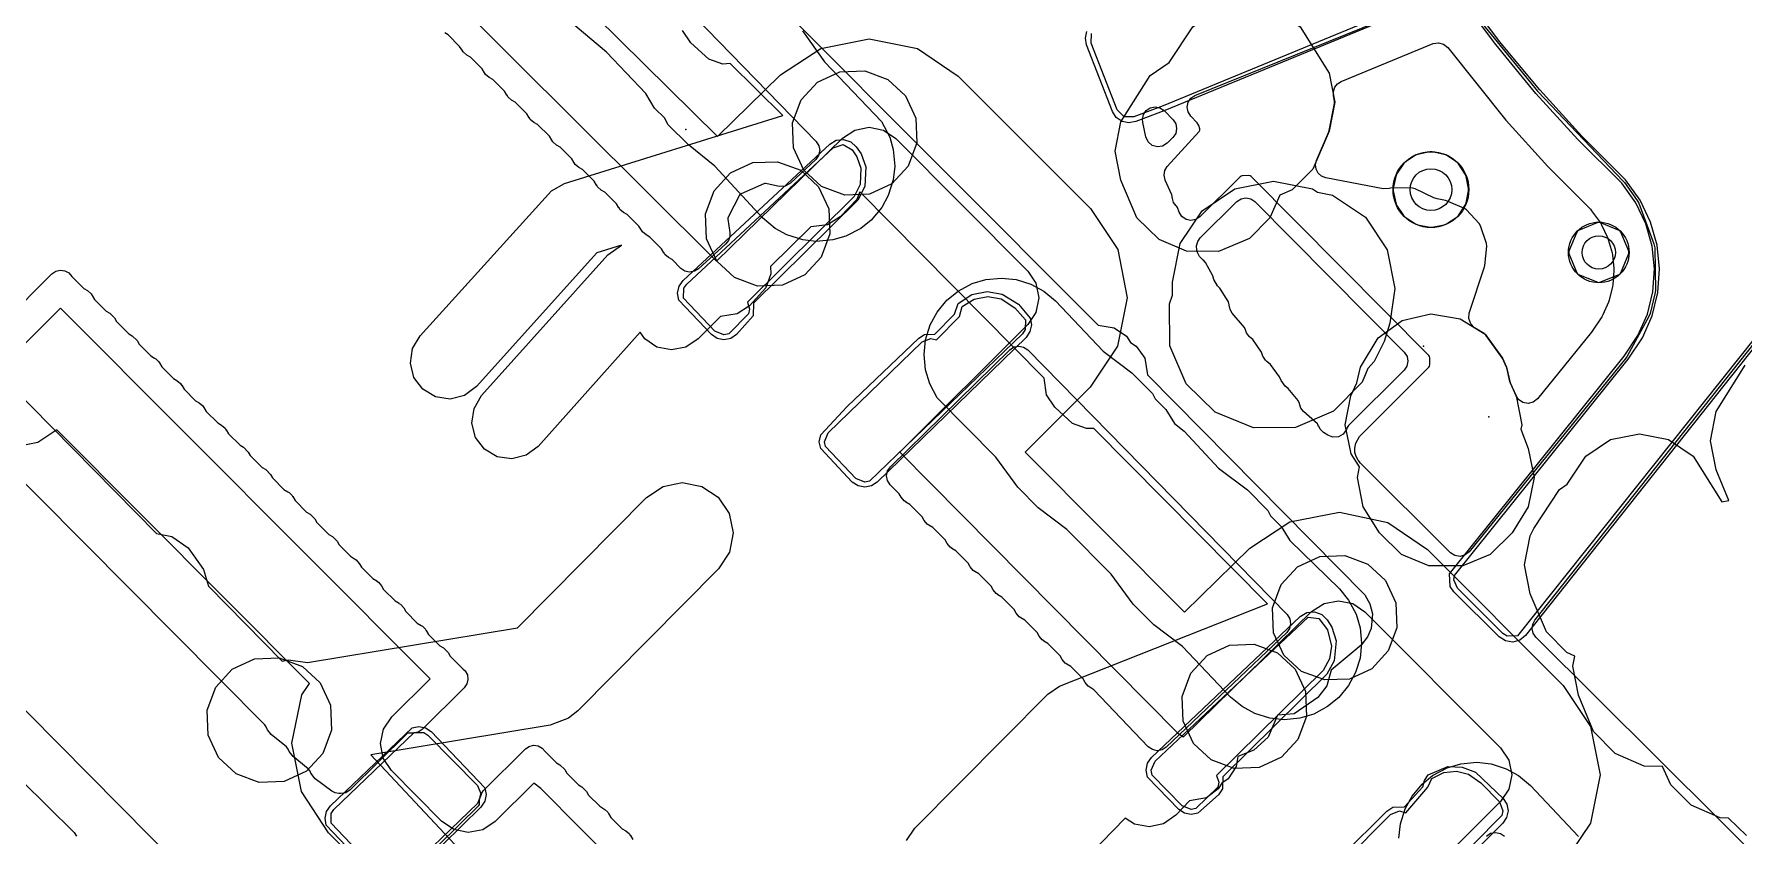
# Model space of a CAD drawing. Header units: metres. Extents: x -2677 to -840, y 169 to 1487.
# Drawn here: x -2330.3 to -2262.6, y 686.7 to 718.4 of the extents above; entities that cross this region are included whole.
import ezdxf

# ---------------------------------------------------------------- set-up
doc = ezdxf.new("R2010")
doc.units = ezdxf.units.M
for name, color, linetype in [('AI_GREENING_ALLOWED_ZONE', 4, 'Continuous'), ('AI_GREENING_EXCLUSIONS', 1, 'Continuous'), ('AI_GREENING_LAWN', 82, 'Continuous'), ('AI_GREENING_REJECTED', 6, 'Continuous'), ('AI_GREENING_SHRUBS', 92, 'Continuous')]:
    doc.layers.add(name, color=color, linetype=linetype)

# ---------------------------------------------------------------- blocks, each defined once
blk = doc.blocks.new('AI_SHRUB')
for radius in [1, 0.55]:
    blk.add_circle((0, 0), radius)

msp = doc.modelspace()

# ---------------------------------------------------------------- linework, layer by layer
at = {"layer": 'AI_GREENING_ALLOWED_ZONE'}
msp.add_lwpolyline([(-2279.183, 712.692), (-2279.35, 712.756), (-2279.483, 712.874), (-2279.567, 713.031), (-2279.59, 713.208), (-2279.549, 713.382), (-2279.062, 714.51), (-2279.046, 714.56), (-2278.833, 715.634), (-2278.833, 715.73), (-2278.874, 715.94), (-2278.879, 716.112), (-2278.825, 716.274), (-2278.719, 716.409), (-2278.574, 716.5), (-2274.936, 717.999), (-2274.727, 718.036), (-2274.52, 717.983), (-2274.355, 717.849), (-2272.056, 714.967), (-2272.045, 714.955), (-2270.39, 713.135), (-2270.382, 713.126), (-2268.712, 711.456), (-2268.66, 711.394), (-2268.316, 710.914), (-2268.271, 710.838), (-2268.032, 710.339), (-2268.001, 710.258), (-2267.854, 709.731), (-2267.838, 709.647), (-2267.784, 709.104), (-2267.782, 709.019), (-2267.82, 708.475), (-2267.833, 708.391), (-2267.964, 707.86), (-2267.992, 707.777), (-2268.215, 707.271), (-2268.258, 707.194), (-2268.639, 706.626), (-2268.665, 706.59), (-2270.802, 703.95), (-2270.969, 703.817), (-2271.176, 703.765), (-2271.386, 703.804), (-2271.56, 703.928), (-2271.646, 704.076), (-2271.651, 704.073), (-2271.862, 704.541), (-2271.894, 704.633), (-2272.022, 705.181), (-2272.038, 705.227), (-2272.176, 705.532), (-2272.201, 705.575), (-2272.841, 706.466), (-2272.911, 706.532), (-2273.29, 706.766), (-2273.447, 706.921), (-2273.522, 707.128), (-2273.501, 707.347), (-2272.902, 709.178), (-2272.891, 709.23), (-2272.811, 709.99), (-2272.823, 710.093), (-2273.055, 710.793), (-2273.108, 710.883), (-2273.609, 711.424), (-2273.694, 711.484), (-2274.398, 711.781), (-2274.448, 711.796), (-2274.777, 711.858), (-2274.9, 711.899), (-2275.65, 712.258), (-2275.751, 712.282), (-2276.546, 712.3), (-2276.626, 712.289), (-2276.667, 712.276), (-2276.909, 712.262), (-2279.183, 712.692)], close=True, dxfattribs=at)
msp.add_lwpolyline([(-2330.794, 688.861), (-2328.716, 686.806), (-2328.612, 686.658)], dxfattribs=at)
at = {"layer": 'AI_GREENING_EXCLUSIONS'}
for points in [[(-2314.155, 720.223), (-2303.286, 709.395), (-2298.311, 714.262), (-2297.821, 714.582), (-2297.245, 714.69), (-2296.686, 714.575), (-2296.2, 714.249), (-2290.973, 709.008), (-2290.649, 708.521), (-2290.536, 707.947), (-2290.65, 707.373), (-2290.976, 706.887), (-2296.033, 701.844), (-2285.035, 690.733), (-2284.813, 690.579), (-2279.741, 695.54), (-2279.251, 695.859), (-2278.676, 695.967), (-2278.116, 695.852), (-2277.63, 695.526), (-2272.263, 690.144), (-2271.938, 689.657), (-2271.825, 689.083), (-2271.94, 688.509), (-2272.265, 688.023), (-2277.132, 683.169)], [(-2309.055, 720.066), (-2303.256, 714.321), (-2300.758, 716.764), (-2299.169, 717.812), (-2297.255, 718.19), (-2295.342, 717.806), (-2293.722, 716.72), (-2288.495, 711.479), (-2287.413, 709.856), (-2287.036, 707.942), (-2287.419, 706.029), (-2288.505, 704.408), (-2291.073, 701.847), (-2284.777, 695.51), (-2282.188, 698.042), (-2280.599, 699.089), (-2278.637, 699.467), (-2276.728, 699.065), (-2275.152, 697.998), (-2269.784, 692.615), (-2268.703, 690.992), (-2268.325, 689.078), (-2268.708, 687.165), (-2269.794, 685.544)], [(-2274.315, 719.986), (-2285.544, 715.359), (-2286.701, 714.922), (-2286.972, 714.87), (-2287.242, 714.927), (-2287.47, 715.083), (-2287.619, 715.316), (-2288.645, 717.951), (-2288.693, 718.218), (-2288.636, 718.482)], [(-2274.376, 720.177), (-2285.62, 715.544), (-2286.777, 715.107), (-2287.163, 715.11), (-2287.432, 715.388), (-2288.459, 718.023), (-2288.452, 718.403)], [(-2259.333, 709.642), (-2271.275, 694.595), (-2271.501, 694.409), (-2271.783, 694.331), (-2272.072, 694.376), (-2272.318, 694.534), (-2274.11, 696.322), (-2274.255, 696.533), (-2274.282, 697.034), (-2267.371, 705.646), (-2266.826, 706.458), (-2266.454, 707.304), (-2266.237, 708.189), (-2266.175, 709.093), (-2266.267, 709.995), (-2266.514, 710.873), (-2266.914, 711.705), (-2267.472, 712.478), (-2269.202, 714.207), (-2270.863, 716.032), (-2272.455, 717.961), (-2273.906, 719.901)], [(-2259.484, 709.772), (-2271.593, 694.586), (-2272.001, 694.563), (-2272.177, 694.676), (-2273.969, 696.464), (-2274.115, 696.791), (-2274.091, 696.972), (-2267.21, 705.527), (-2266.65, 706.361), (-2266.264, 707.239), (-2266.039, 708.158), (-2265.974, 709.097), (-2266.07, 710.033), (-2266.326, 710.944), (-2266.741, 711.808), (-2267.319, 712.608), (-2269.054, 714.342), (-2270.715, 716.167), (-2272.301, 718.088), (-2273.76, 720.039)], [(-2300.649, 719.349), (-2288.183, 706.868), (-2287.557, 706.761), (-2287.072, 706.434), (-2286.903, 706.179), (-2286.681, 706.038), (-2286.344, 705.56), (-2286.231, 704.897), (-2277.632, 696.199), (-2277.433, 695.847), (-2277.336, 695.453), (-2277.388, 694.87), (-2277.532, 694.536), (-2277.782, 694.217), (-2278.974, 693.217), (-2279.133, 692.602), (-2279.501, 692.146), (-2280.433, 691.495), (-2281.093, 691.436), (-2281.46, 690.57), (-2282.024, 690.057), (-2282.658, 689.812), (-2282.731, 689.413), (-2283.048, 688.921), (-2283.3, 688.748), (-2283.436, 688.523), (-2283.907, 688.176), (-2284.568, 688.05), (-2285.12, 687.481), (-2285.601, 687.148), (-2286.174, 687.025), (-2286.749, 687.131), (-2287.125, 687.374), (-2291.283, 683.081)], [(-2295.77, 686.489), (-2295.446, 686.977), (-2290.183, 692.275), (-2289.717, 692.583), (-2281.49, 695.85), (-2288.361, 702.785), (-2288.65, 702.773), (-2289.199, 702.974), (-2289.907, 703.625), (-2290.23, 704.113), (-2290.325, 704.767), (-2297.623, 712.133), (-2297.737, 711.84), (-2298.403, 711.145), (-2298.897, 710.832), (-2299.553, 710.75), (-2301.155, 709.186), (-2301.142, 708.897), (-2301.34, 708.347), (-2301.988, 707.636), (-2302.475, 707.31), (-2303.128, 707.212), (-2304.013, 706.326), (-2304.499, 706.001), (-2305.073, 705.886), (-2305.647, 706), (-2306.134, 706.325), (-2306.307, 706.583), (-2310.354, 702.074), (-2310.823, 701.723), (-2311.39, 701.578), (-2311.969, 701.661), (-2312.472, 701.959), (-2312.823, 702.428), (-2312.968, 702.995), (-2312.885, 703.574), (-2312.587, 704.078), (-2307.589, 709.646), (-2307.057, 710.025), (-2308.029, 709.722), (-2312.794, 704.439), (-2313.264, 704.089), (-2313.831, 703.945), (-2314.41, 704.03), (-2314.41, 704.03), (-2314.913, 704.329), (-2315.263, 704.799), (-2315.406, 705.366), (-2315.322, 705.945), (-2315.022, 706.448), (-2309.827, 712.185), (-2309.313, 712.465), (-2300.663, 715.155), (-2302.752, 717.209), (-2303.04, 717.194), (-2303.592, 717.387), (-2304.308, 718.03), (-2304.637, 718.514)], [(-2299.888, 718.511), (-2299.014, 717.28), (-2296.76, 714.924), (-2296.437, 714.302), (-2296.295, 713.812), (-2296.237, 713.149), (-2296.298, 712.609), (-2296.496, 711.989), (-2296.751, 711.525), (-2297.177, 711.018), (-2297.583, 710.694), (-2298.179, 710.383), (-2298.682, 710.237), (-2299.35, 710.179), (-2299.869, 710.237), (-2300.512, 710.442), (-2300.968, 710.694), (-2301.469, 711.115), (-2303.353, 713.156), (-2304.406, 713.993), (-2305.217, 714.803), (-2305.339, 715.047), (-2305.739, 715.447), (-2306.09, 716.033), (-2307.642, 717.662), (-2308.89, 718.698)], [(-2339.526, 712.908), (-2325.459, 698.629), (-2324.851, 698.504), (-2324.205, 698.065), (-2323.591, 697.205), (-2323.4, 696.539), (-2320.478, 693.573), (-2320.227, 693.635), (-2319.483, 693.519), (-2311.167, 694.892), (-2306.056, 700.049), (-2305.409, 700.485), (-2304.644, 700.641), (-2303.878, 700.492), (-2303.227, 700.062), (-2302.791, 699.415), (-2302.635, 698.65), (-2302.784, 697.884), (-2303.215, 697.233), (-2308.781, 691.617), (-2309.146, 691.326), (-2309.876, 691.051), (-2316.973, 689.879), (-2311.131, 683.642)], [(-2295.892, 674.086), (-2310.237, 688.541), (-2310.517, 688.751), (-2312.051, 687.234), (-2312.539, 686.911), (-2313.114, 686.8), (-2313.687, 686.917), (-2314.172, 687.245), (-2316.157, 689.252), (-2316.48, 689.741), (-2316.591, 690.315), (-2316.473, 690.889), (-2316.145, 691.374), (-2314.628, 692.874), (-2329.249, 707.535), (-2331, 705.782)], [(-2262.536, 686.679), (-2263.244, 687.366), (-2263.576, 687.382), (-2264.723, 687.878), (-2265.533, 688.688), (-2265.851, 689.409), (-2266.585, 689.425), (-2267.732, 689.921), (-2268.585, 690.795), (-2269.179, 692.232), (-2269.407, 693.38), (-2269.328, 693.779), (-2269.639, 693.926), (-2270.449, 694.736), (-2271.087, 696.237), (-2271.315, 697.385), (-2271.087, 698.533), (-2270.954, 698.821), (-2270.954, 698.821), (-2269.935, 700.37), (-2269.632, 700.573), (-2268.887, 701.687), (-2267.914, 702.338), (-2266.766, 702.566), (-2265.618, 702.338), (-2264.645, 701.687), (-2263.512, 699.875), (-2263.231, 699.931), (-2263.734, 701.15), (-2263.962, 702.298), (-2263.734, 703.446), (-2262.582, 705.283)], [(-2316.661, 684.784), (-2318.646, 686.791), (-2319.721, 688.419), (-2320.091, 690.335), (-2319.699, 692.246), (-2319.395, 692.697), (-2329.396, 702.726), (-2330.146, 702.224), (-2332.059, 701.843)], [(-2276.288, 686.576), (-2276.226, 687.147), (-2276.041, 687.739), (-2275.765, 688.243), (-2275.369, 688.716), (-2274.954, 689.053), (-2274.374, 689.361), (-2273.843, 689.518), (-2273.205, 689.577), (-2272.639, 689.515), (-2272.04, 689.326), (-2271.556, 689.062), (-2271.076, 688.663), (-2269.183, 686.648)]]:
    msp.add_lwpolyline(points, dxfattribs=at)
for points in [[(-2281.174, 719.318), (-2280.201, 718.667), (-2279.051, 716.83), (-2278.823, 715.682), (-2279.051, 714.534), (-2279.7, 713.033), (-2280.51, 712.223), (-2281.003, 712.001), (-2281.394, 711.105), (-2282.204, 710.294), (-2283.429, 709.783), (-2284.694, 709.798), (-2285.778, 710.252), (-2286.652, 711.105), (-2287.289, 712.605), (-2287.517, 713.753), (-2287.289, 714.901), (-2286.137, 716.738), (-2285.375, 717.248), (-2284.443, 718.667), (-2283.47, 719.318), (-2282.322, 719.546), (-2281.174, 719.318)], [(-2295.364, 714.071), (-2295.705, 713.154), (-2296.352, 712.455), (-2297.234, 712.046), (-2298.22, 712.007), (-2299.137, 712.348), (-2299.836, 712.995), (-2300.245, 713.877), (-2300.284, 714.863), (-2299.943, 715.78), (-2299.296, 716.479), (-2298.414, 716.888), (-2297.428, 716.927), (-2296.511, 716.586), (-2295.812, 715.939), (-2295.403, 715.057), (-2295.364, 714.071)], [(-2303.494, 706.492), (-2304.781, 707.857), (-2304.832, 708.132), (-2304.771, 708.405), (-2304.609, 708.632), (-2298.812, 714.028), (-2298.556, 714.179), (-2298.26, 714.211), (-2297.977, 714.117), (-2297.76, 713.914), (-2297.572, 713.642), (-2297.386, 713.125), (-2297.422, 712.356), (-2297.703, 711.806), (-2301.824, 707.738), (-2301.837, 707.232), (-2302.504, 706.492), (-2302.731, 706.34), (-2302.999, 706.287), (-2303.267, 706.34), (-2303.494, 706.492)], [(-2304.595, 707.932), (-2304.588, 708.323), (-2304.472, 708.486), (-2298.676, 713.881), (-2298.281, 714.012), (-2297.924, 713.8), (-2297.736, 713.528), (-2297.578, 713.07), (-2297.608, 712.429), (-2297.843, 711.948), (-2302.071, 707.776), (-2301.981, 707.496), (-2302.021, 707.31), (-2302.808, 706.525), (-2302.999, 706.487), (-2303.353, 706.634), (-2304.595, 707.932)], [(-2298.808, 710.476), (-2299.15, 709.559), (-2299.797, 708.86), (-2300.678, 708.451), (-2301.664, 708.411), (-2302.581, 708.753), (-2303.28, 709.4), (-2303.69, 710.281), (-2303.729, 711.268), (-2303.387, 712.184), (-2302.74, 712.884), (-2301.859, 713.293), (-2300.873, 713.332), (-2299.956, 712.991), (-2299.257, 712.343), (-2298.847, 711.462), (-2298.808, 710.476)], [(-2279.713, 712.26), (-2279.514, 712.127), (-2278.911, 712.007), (-2277.613, 711.14), (-2276.746, 709.842), (-2276.442, 708.312), (-2276.649, 706.941), (-2276.875, 706.216), (-2277.267, 705.426), (-2277.516, 705.158), (-2277.746, 704.61), (-2278.869, 703.466), (-2280.377, 702.818), (-2282.038, 702.803), (-2283.561, 703.423), (-2284.705, 704.546), (-2285.352, 706.054), (-2285.368, 707.715), (-2285.244, 708.052), (-2285.244, 708.565), (-2284.939, 710.095), (-2284.072, 711.393), (-2282.774, 712.26), (-2281.244, 712.565), (-2279.713, 712.26)], [(-2293.733, 708.216), (-2293.181, 708.509), (-2292.634, 708.672), (-2292.019, 708.731), (-2291.431, 708.669), (-2290.852, 708.489), (-2290.335, 708.207), (-2289.883, 707.833), (-2287.992, 705.844), (-2286.85, 704.975), (-2286.04, 704.165), (-2285.932, 703.956), (-2285.507, 703.531), (-2285.164, 702.975), (-2284.791, 702.672), (-2283.427, 701.217), (-2282.285, 700.348), (-2281.474, 699.538), (-2281.367, 699.329), (-2280.941, 698.904), (-2280.599, 698.349), (-2278.639, 696.437), (-2278.278, 695.996), (-2277.985, 695.443), (-2277.822, 694.897), (-2277.763, 694.284), (-2277.825, 693.694), (-2278, 693.125), (-2278.278, 692.61), (-2278.668, 692.138), (-2279.11, 691.779), (-2279.659, 691.487), (-2280.208, 691.322), (-2280.827, 691.263), (-2281.396, 691.322), (-2281.984, 691.503), (-2282.495, 691.779), (-2282.953, 692.16), (-2284.857, 694.157), (-2285.992, 695.02), (-2286.803, 695.83), (-2287.679, 697.019), (-2289.422, 698.784), (-2290.558, 699.646), (-2291.368, 700.457), (-2292.244, 701.646), (-2294.556, 703.986), (-2294.856, 704.548), (-2295.021, 705.098), (-2295.08, 705.708), (-2295.021, 706.286), (-2294.841, 706.873), (-2294.565, 707.384), (-2294.176, 707.855), (-2293.733, 708.216)], [(-2291.982, 708.096), (-2291.341, 707.693), (-2290.88, 707.146), (-2290.83, 706.877), (-2290.887, 706.609), (-2291.042, 706.383), (-2296.934, 700.654), (-2297.161, 700.507), (-2297.427, 700.456), (-2297.692, 700.51), (-2297.917, 700.661), (-2299.169, 701.989), (-2299.223, 702.257), (-2299.169, 702.525), (-2298.117, 703.652), (-2295.291, 706.347), (-2295.066, 706.491), (-2294.652, 706.509), (-2293.876, 707.296), (-2293.722, 707.729), (-2293.188, 708.073), (-2292.585, 708.196), (-2291.982, 708.096)], [(-2292.029, 707.902), (-2291.484, 707.553), (-2291.066, 707.072), (-2291.071, 706.688), (-2291.181, 706.527), (-2297.236, 700.692), (-2297.426, 700.656), (-2297.776, 700.802), (-2298.985, 702.065), (-2299.023, 702.257), (-2298.876, 702.61), (-2295.153, 706.202), (-2294.804, 706.34), (-2294.592, 706.285), (-2293.675, 707.215), (-2293.568, 707.6), (-2293.094, 707.896), (-2292.56, 707.997), (-2292.029, 707.902)], [(-2275.019, 707.312), (-2273.864, 707.123), (-2272.869, 706.506), (-2272.187, 705.555), (-2272.028, 705.205), (-2271.882, 704.585), (-2271.651, 704.073), (-2271.424, 702.925), (-2271.459, 702.752), (-2271.167, 701.983), (-2270.94, 700.835), (-2271.17, 699.687), (-2271.799, 698.651), (-2272.673, 697.798), (-2273.756, 697.345), (-2275.1, 697.345), (-2276.183, 697.798), (-2277.057, 698.651), (-2277.698, 699.687), (-2277.928, 700.835), (-2277.842, 701.269), (-2278.182, 701.777), (-2278.412, 702.925), (-2278.185, 704.073), (-2277.954, 704.585), (-2277.808, 705.205), (-2277.11, 706.363), (-2276.159, 707.045), (-2275.019, 707.312)], [(-2276.367, 694.897), (-2276.708, 693.98), (-2277.355, 693.281), (-2278.237, 692.872), (-2279.223, 692.833), (-2280.14, 693.174), (-2280.839, 693.821), (-2281.248, 694.703), (-2281.287, 695.689), (-2280.946, 696.606), (-2280.299, 697.305), (-2279.417, 697.714), (-2278.431, 697.753), (-2277.514, 697.412), (-2276.815, 696.765), (-2276.406, 695.883), (-2276.367, 694.897)], [(-2285.001, 687.71), (-2286.236, 688.991), (-2286.291, 689.265), (-2286.233, 689.539), (-2286.073, 689.769), (-2280.2, 695.345), (-2279.936, 695.503), (-2279.631, 695.532), (-2279.342, 695.429), (-2279.126, 695.212), (-2278.941, 694.92), (-2278.774, 694.378), (-2278.852, 693.591), (-2279.141, 693.07), (-2283.261, 689.007), (-2283.274, 688.523), (-2283.428, 688.296), (-2284.247, 687.564), (-2284.511, 687.512), (-2284.775, 687.563), (-2285.001, 687.71)], [(-2286.052, 689.068), (-2286.091, 689.264), (-2285.935, 689.624), (-2279.874, 695.313), (-2279.45, 695.26), (-2279.11, 694.813), (-2278.958, 694.169), (-2279.034, 693.674), (-2279.281, 693.212), (-2283.5, 689.052), (-2283.418, 688.793), (-2283.458, 688.601), (-2284.323, 687.749), (-2284.511, 687.712), (-2284.861, 687.854), (-2286.052, 689.068)], [(-2279.946, 691.393), (-2280.287, 690.476), (-2280.935, 689.777), (-2281.816, 689.368), (-2282.802, 689.329), (-2283.719, 689.67), (-2284.418, 690.317), (-2284.827, 691.199), (-2284.867, 692.185), (-2284.525, 693.102), (-2283.878, 693.801), (-2282.997, 694.21), (-2282.01, 694.249), (-2281.094, 693.908), (-2280.394, 693.261), (-2279.985, 692.379), (-2279.946, 691.393)], [(-2318.53, 690.847), (-2318.871, 689.93), (-2319.518, 689.231), (-2320.4, 688.822), (-2321.386, 688.783), (-2322.303, 689.124), (-2323.002, 689.771), (-2323.411, 690.653), (-2323.45, 691.639), (-2323.109, 692.556), (-2322.462, 693.255), (-2321.58, 693.664), (-2320.594, 693.703), (-2319.677, 693.362), (-2318.978, 692.715), (-2318.569, 691.833), (-2318.53, 690.847)], [(-2316.383, 684.708), (-2316.609, 684.862), (-2318.733, 687.096), (-2318.783, 687.365), (-2318.727, 687.633), (-2318.573, 687.859), (-2315.336, 690.947), (-2315.068, 690.998), (-2314.802, 690.943), (-2314.577, 690.79), (-2312.458, 688.572), (-2312.406, 688.304), (-2312.461, 688.036), (-2312.615, 687.81), (-2315.619, 684.854), (-2315.848, 684.704), (-2316.116, 684.653), (-2316.383, 684.708)], [(-2318.433, 687.716), (-2315.261, 690.762), (-2314.88, 690.759), (-2314.719, 690.65), (-2312.75, 688.66), (-2312.606, 688.305), (-2312.755, 687.952), (-2315.923, 684.889), (-2316.114, 684.853), (-2316.467, 685.002), (-2318.547, 687.171), (-2318.543, 687.555), (-2318.433, 687.716)], [(-2272.174, 687.168), (-2277.709, 681.633), (-2277.929, 681.484), (-2278.188, 681.428), (-2278.45, 681.473), (-2280.306, 683.104), (-2280.471, 683.332), (-2280.533, 683.607), (-2280.482, 683.883), (-2280.326, 684.118), (-2276.759, 687.651), (-2276.53, 687.802), (-2276.066, 687.814), (-2275.337, 688.604), (-2275.279, 688.864), (-2275.125, 689.086), (-2274.351, 689.408), (-2273.788, 689.391), (-2273.26, 689.187), (-2272.166, 688.15), (-2272.019, 687.923), (-2271.969, 687.657), (-2272.023, 687.393), (-2272.174, 687.168)], [(-2272.208, 687.47), (-2277.85, 681.775), (-2278.193, 681.628), (-2278.38, 681.66), (-2280.171, 683.252), (-2280.289, 683.414), (-2280.297, 683.808), (-2276.618, 687.509), (-2276.263, 687.654), (-2276.014, 687.575), (-2275.138, 688.596), (-2274.986, 688.942), (-2274.509, 689.173), (-2274.013, 689.222), (-2273.531, 689.103), (-2273.046, 688.771), (-2272.31, 688.011), (-2272.169, 687.659), (-2272.208, 687.47)]]:
    msp.add_lwpolyline(points, close=True, dxfattribs=at)
at = {"layer": 'AI_GREENING_LAWN'}
for points in [[(-2309.429, 724.494), (-2299.35, 714.129), (-2299.243, 713.963), (-2299.209, 713.769), (-2299.252, 713.576), (-2299.367, 713.416), (-2300.367, 712.476), (-2300.576, 712.359), (-2300.816, 712.353), (-2301.346, 712.468), (-2301.384, 712.47), (-2301.42, 712.461), (-2302.32, 712.065), (-2302.354, 712.043), (-2302.378, 712.01), (-2302.83, 711.138), (-2302.842, 711.102), (-2302.842, 711.064), (-2302.761, 710.533), (-2302.763, 710.369), (-2302.817, 710.215), (-2302.918, 710.087), (-2304.008, 709.095), (-2304.169, 708.996), (-2304.356, 708.964), (-2304.541, 709.005), (-2304.698, 709.111), (-2305.049, 709.462), (-2305.193, 709.543), (-2305.338, 709.666), (-2305.373, 709.734), (-2305.379, 709.731), (-2305.472, 709.888), (-2305.936, 710.351), (-2306.08, 710.432), (-2306.225, 710.556), (-2306.26, 710.624), (-2306.266, 710.62), (-2306.359, 710.777), (-2306.823, 711.241), (-2306.967, 711.322), (-2307.112, 711.445), (-2307.147, 711.513), (-2307.153, 711.51), (-2307.246, 711.667), (-2307.71, 712.13), (-2307.854, 712.211), (-2307.999, 712.335), (-2308.034, 712.403), (-2308.04, 712.399), (-2308.133, 712.556), (-2308.597, 713.019), (-2308.741, 713.101), (-2308.886, 713.224), (-2308.921, 713.292), (-2308.927, 713.289), (-2309.02, 713.446), (-2309.484, 713.909), (-2309.628, 713.99), (-2309.773, 714.114), (-2309.808, 714.182), (-2309.814, 714.178), (-2309.907, 714.335), (-2310.371, 714.798), (-2310.515, 714.88), (-2310.66, 715.003), (-2310.695, 715.071), (-2310.701, 715.068), (-2310.794, 715.225), (-2311.258, 715.688), (-2311.402, 715.769), (-2311.547, 715.893), (-2311.582, 715.961), (-2311.588, 715.957), (-2311.682, 716.114), (-2312.145, 716.577), (-2312.289, 716.659), (-2312.434, 716.782), (-2312.469, 716.85), (-2312.475, 716.847), (-2312.569, 717.004), (-2313.032, 717.467), (-2313.176, 717.548), (-2313.321, 717.671), (-2313.356, 717.739), (-2313.362, 717.736), (-2313.456, 717.893), (-2313.906, 718.343), (-2314.047, 718.423)], [(-2273.828, 719.83), (-2270.809, 716.123), (-2270.796, 716.109), (-2267.408, 712.557), (-2267.364, 712.503), (-2266.86, 711.801), (-2266.798, 711.686), (-2266.197, 710.087), (-2266.165, 709.919), (-2266.139, 708.233), (-2266.153, 708.106), (-2266.343, 707.332), (-2266.391, 707.21), (-2267.261, 705.635), (-2267.31, 705.563), (-2273.506, 697.908), (-2273.667, 697.777), (-2273.867, 697.723), (-2274.072, 697.755), (-2274.247, 697.868), (-2277.808, 701.406), (-2277.894, 701.521), (-2277.974, 701.667), (-2278.03, 701.831), (-2278.026, 702.005), (-2277.986, 702.205), (-2277.849, 702.46), (-2275.1, 705.211), (-2275.074, 705.249), (-2275.065, 705.295), (-2275.064, 705.577), (-2275.073, 705.623), (-2275.099, 705.661), (-2282.136, 712.746), (-2282.177, 712.773), (-2282.225, 712.781), (-2282.485, 712.769), (-2282.528, 712.759), (-2282.564, 712.734), (-2284.16, 711.152), (-2284.325, 711.043), (-2284.519, 711.007), (-2284.712, 711.049), (-2284.874, 711.162), (-2284.979, 711.329), (-2285.053, 711.522), (-2285.071, 711.554), (-2285.101, 711.583), (-2285.201, 711.714), (-2285.253, 711.871), (-2285.276, 712.022), (-2285.538, 712.605), (-2285.582, 712.792), (-2285.552, 712.982), (-2285.453, 713.146), (-2284.198, 714.531), (-2284.171, 714.58), (-2284.171, 714.636), (-2284.201, 714.76), (-2284.265, 714.874), (-2284.525, 715.136), (-2284.633, 715.299), (-2284.633, 715.299), (-2284.67, 715.491), (-2284.63, 715.682), (-2284.52, 715.844), (-2284.357, 715.951), (-2274.404, 719.978)], [(-2348.669, 709.837), (-2294.268, 654.888)], [(-2331.493, 706.987), (-2329.588, 708.893), (-2329.439, 708.996), (-2329.263, 709.039), (-2329.084, 709.017), (-2328.924, 708.932), (-2328.805, 708.796), (-2328.795, 708.779), (-2328.328, 708.313), (-2328.185, 708.232), (-2328.04, 708.109), (-2328.04, 708.109), (-2328.004, 708.041), (-2327.999, 708.044), (-2327.905, 707.887), (-2327.439, 707.421), (-2327.299, 707.342), (-2327.11, 707.153), (-2327.031, 707.012), (-2326.549, 706.529), (-2326.409, 706.45), (-2326.22, 706.26), (-2326.142, 706.12), (-2325.682, 705.658), (-2325.526, 705.564), (-2325.527, 705.562), (-2325.477, 705.537), (-2325.362, 705.421), (-2325.337, 705.372), (-2325.335, 705.373), (-2325.241, 705.216), (-2324.786, 704.761), (-2324.642, 704.679), (-2324.497, 704.556), (-2324.462, 704.488), (-2324.456, 704.491), (-2324.362, 704.334), (-2323.906, 703.879), (-2323.763, 703.798), (-2323.618, 703.674), (-2323.582, 703.606), (-2323.577, 703.61), (-2323.483, 703.453), (-2323.027, 702.998), (-2322.884, 702.916), (-2322.739, 702.793), (-2322.703, 702.725), (-2322.698, 702.728), (-2322.604, 702.571), (-2322.148, 702.116), (-2322.009, 702.037), (-2321.819, 701.847), (-2321.741, 701.707), (-2321.269, 701.235), (-2321.129, 701.156), (-2320.94, 700.966), (-2320.862, 700.826), (-2320.408, 700.369), (-2320.251, 700.275), (-2320.252, 700.273), (-2320.203, 700.248), (-2320.087, 700.132), (-2320.063, 700.082), (-2320.06, 700.084), (-2319.967, 699.927), (-2319.511, 699.472), (-2319.372, 699.393), (-2319.182, 699.203), (-2319.103, 699.063), (-2318.632, 698.59), (-2318.492, 698.511), (-2318.303, 698.321), (-2318.224, 698.181), (-2317.77, 697.724), (-2317.614, 697.63), (-2317.617, 697.625), (-2317.549, 697.589), (-2317.426, 697.444), (-2317.345, 697.3), (-2316.891, 696.843), (-2316.735, 696.749), (-2316.738, 696.743), (-2316.67, 696.707), (-2316.547, 696.562), (-2316.466, 696.418), (-2316.012, 695.961), (-2315.856, 695.867), (-2315.859, 695.862), (-2315.791, 695.826), (-2315.668, 695.681), (-2315.587, 695.537), (-2315.133, 695.08), (-2314.976, 694.986), (-2314.978, 694.984), (-2314.928, 694.959), (-2314.813, 694.843), (-2314.788, 694.793), (-2314.786, 694.795), (-2314.692, 694.638), (-2314.236, 694.182), (-2314.097, 694.104), (-2313.908, 693.914), (-2313.829, 693.774), (-2313.317, 693.261), (-2313.24, 693.196), (-2313.152, 693.035), (-2313.128, 692.853), (-2313.171, 692.675), (-2313.276, 692.524), (-2314.938, 690.88), (-2315.1, 690.773), (-2315.29, 690.736), (-2315.457, 690.736), (-2315.502, 690.727), (-2315.54, 690.702), (-2317.794, 688.485), (-2317.963, 688.375), (-2318.162, 688.341), (-2318.231, 688.344), (-2318.378, 688.371), (-2318.511, 688.441), (-2319.175, 688.929), (-2319.346, 689.153), (-2319.372, 689.222), (-2319.448, 689.326), (-2320.05, 689.807), (-2320.2, 690.006), (-2320.238, 690.097), (-2320.31, 690.194), (-2320.915, 690.684), (-2321.057, 690.867), (-2321.109, 690.984), (-2321.16, 691.058), (-2333.71, 703.674)], [(-2251.55, 675.317), (-2270.866, 694.53), (-2270.97, 694.679), (-2271.013, 694.855), (-2270.991, 695.035), (-2270.906, 695.195), (-2259.425, 709.687)], [(-2315.098, 685.507), (-2312.702, 687.866), (-2312.675, 687.906), (-2312.667, 687.954), (-2312.671, 688.083), (-2312.636, 688.284), (-2312.523, 688.455), (-2310.853, 690.106), (-2310.704, 690.208), (-2310.529, 690.25), (-2310.35, 690.227), (-2310.191, 690.143), (-2310.072, 690.007), (-2310.068, 690.001), (-2310.068, 690.001), (-2309.625, 689.558), (-2309.486, 689.479), (-2309.296, 689.29), (-2309.217, 689.15), (-2308.759, 688.69), (-2308.619, 688.61), (-2308.43, 688.421), (-2308.351, 688.281), (-2307.91, 687.837), (-2307.753, 687.743), (-2307.755, 687.74), (-2307.705, 687.716), (-2307.589, 687.6), (-2307.565, 687.55), (-2307.563, 687.551), (-2307.469, 687.395), (-2307.026, 686.952), (-2306.882, 686.871), (-2306.738, 686.747), (-2306.702, 686.679), (-2306.696, 686.683), (-2306.603, 686.526)], [(-2272.821, 686.659), (-2272.657, 686.769), (-2272.464, 686.807), (-2272.271, 686.767), (-2272.108, 686.656)]]:
    msp.add_lwpolyline(points, dxfattribs=at)
for points in [[(-2285.082, 714.639), (-2285.12, 714.447), (-2285.229, 714.286), (-2285.457, 714.059), (-2285.636, 713.945), (-2285.846, 713.916), (-2286.05, 713.976), (-2286.21, 714.115), (-2286.298, 714.308), (-2286.424, 714.886), (-2286.416, 714.888), (-2286.438, 715.005), (-2286.398, 715.195), (-2286.288, 715.356), (-2286.126, 715.463), (-2285.935, 715.499), (-2285.744, 715.46), (-2285.583, 715.352), (-2285.227, 714.993), (-2285.119, 714.83), (-2285.082, 714.639)], [(-2274.493, 710.831), (-2274.404, 710.868), (-2273.999, 711.139), (-2273.931, 711.207), (-2273.66, 711.612), (-2273.623, 711.701), (-2273.528, 712.178), (-2273.528, 712.275), (-2273.623, 712.752), (-2273.66, 712.842), (-2273.931, 713.246), (-2273.999, 713.315), (-2274.404, 713.585), (-2274.493, 713.622), (-2274.97, 713.717), (-2275.067, 713.717), (-2275.544, 713.622), (-2275.634, 713.585), (-2276.038, 713.315), (-2276.107, 713.246), (-2276.377, 712.842), (-2276.414, 712.752), (-2276.509, 712.275), (-2276.509, 712.178), (-2276.414, 711.701), (-2276.377, 711.612), (-2276.107, 711.207), (-2276.038, 711.139), (-2275.634, 710.868), (-2275.544, 710.831), (-2275.067, 710.736), (-2274.97, 710.736), (-2274.493, 710.831)], [(-2282.152, 711.865), (-2281.99, 711.756), (-2276.073, 705.793), (-2275.965, 705.631), (-2275.928, 705.439), (-2275.967, 705.248), (-2276.076, 705.086), (-2278.278, 702.899), (-2278.331, 702.82), (-2278.367, 702.735), (-2278.493, 702.56), (-2278.681, 702.453), (-2278.896, 702.436), (-2279.098, 702.511), (-2279.268, 702.621), (-2279.406, 702.752), (-2279.457, 702.865), (-2279.463, 702.863), (-2279.491, 702.932), (-2279.514, 702.96), (-2280.061, 703.453), (-2280.168, 703.589), (-2280.221, 703.754), (-2280.222, 703.762), (-2280.275, 703.882), (-2280.667, 704.365), (-2280.785, 704.453), (-2280.953, 704.674), (-2281.011, 704.822), (-2281.372, 705.31), (-2281.513, 705.425), (-2281.508, 705.431), (-2281.569, 705.476), (-2281.669, 705.638), (-2281.731, 705.802), (-2282.074, 706.305), (-2282.2, 706.411), (-2282.319, 706.559), (-2282.356, 706.678), (-2282.362, 706.676), (-2282.381, 706.748), (-2282.4, 706.779), (-2282.88, 707.338), (-2282.968, 707.487), (-2283, 707.658), (-2283, 707.665), (-2283.037, 707.791), (-2283.37, 708.329), (-2283.467, 708.42), (-2283.61, 708.666), (-2283.647, 708.818), (-2283.942, 709.348), (-2284.025, 709.435), (-2284.045, 709.448), (-2284.18, 709.576), (-2284.26, 709.746), (-2284.283, 709.837), (-2284.296, 710.009), (-2284.25, 710.175), (-2284.151, 710.316), (-2282.697, 711.758), (-2282.535, 711.866), (-2282.343, 711.903), (-2282.152, 711.865)], [(-2267.534, 708.901), (-2267.508, 708.939), (-2267.194, 709.697), (-2267.185, 709.742), (-2267.194, 709.788), (-2267.508, 710.545), (-2267.534, 710.584), (-2267.573, 710.61), (-2268.33, 710.923), (-2268.376, 710.932), (-2268.421, 710.923), (-2269.179, 710.61), (-2269.217, 710.584), (-2269.243, 710.545), (-2269.557, 709.788), (-2269.566, 709.742), (-2269.557, 709.697), (-2269.243, 708.939), (-2269.217, 708.901), (-2269.179, 708.875), (-2268.421, 708.561), (-2268.376, 708.552), (-2268.33, 708.561), (-2267.573, 708.875), (-2267.534, 708.901)], [(-2290.976, 705.89), (-2280.715, 695.418), (-2280.608, 695.253), (-2280.572, 695.059), (-2280.614, 694.867), (-2280.728, 694.706), (-2285.498, 690.175), (-2285.662, 690.071), (-2285.854, 690.038), (-2286.044, 690.08), (-2286.204, 690.192), (-2288.36, 692.446), (-2288.521, 692.545), (-2288.518, 692.551), (-2288.582, 692.584), (-2288.704, 692.73), (-2288.785, 692.874), (-2289.271, 693.365), (-2289.427, 693.459), (-2289.424, 693.465), (-2289.492, 693.501), (-2289.614, 693.646), (-2289.695, 693.79), (-2290.181, 694.281), (-2290.337, 694.375), (-2290.334, 694.381), (-2290.402, 694.417), (-2290.524, 694.562), (-2290.605, 694.706), (-2291.091, 695.197), (-2291.247, 695.291), (-2291.244, 695.297), (-2291.312, 695.333), (-2291.434, 695.478), (-2291.515, 695.622), (-2292.001, 696.113), (-2292.157, 696.207), (-2292.154, 696.213), (-2292.222, 696.249), (-2292.344, 696.394), (-2292.425, 696.538), (-2292.911, 697.029), (-2293.067, 697.123), (-2293.064, 697.129), (-2293.132, 697.165), (-2293.254, 697.31), (-2293.335, 697.454), (-2293.821, 697.945), (-2293.977, 698.039), (-2293.974, 698.045), (-2294.042, 698.081), (-2294.164, 698.226), (-2294.245, 698.37), (-2294.731, 698.861), (-2294.887, 698.955), (-2294.884, 698.961), (-2294.952, 698.997), (-2295.074, 699.142), (-2295.155, 699.286), (-2295.641, 699.777), (-2295.797, 699.871), (-2295.794, 699.877), (-2295.862, 699.913), (-2295.984, 700.058), (-2296.065, 700.202), (-2296.416, 700.557), (-2296.524, 700.72), (-2296.561, 700.912), (-2296.521, 701.104), (-2296.411, 701.266), (-2291.683, 705.897), (-2291.52, 706.004), (-2291.328, 706.04), (-2291.137, 706), (-2290.976, 705.89)]]:
    msp.add_lwpolyline(points, close=True, dxfattribs=at)
at = {"layer": 'AI_GREENING_REJECTED'}
for p in [(-2304.5, 714.61), (-2275.32, 706.04), (-2272.73, 703.24)]:
    msp.add_point(p, dxfattribs=at)

# ---------------------------------------------------------------- block references
at = {"layer": 'AI_GREENING_SHRUBS'}
for p, xscale, yscale in [((-2275.019, 712.227), 1.5, 1.5), ((-2268.376, 709.742), 1.2, 1.2)]:
    msp.add_blockref('AI_SHRUB', p, dxfattribs=dict(at, xscale=xscale, yscale=yscale))

doc.saveas('drawing.dxf')
